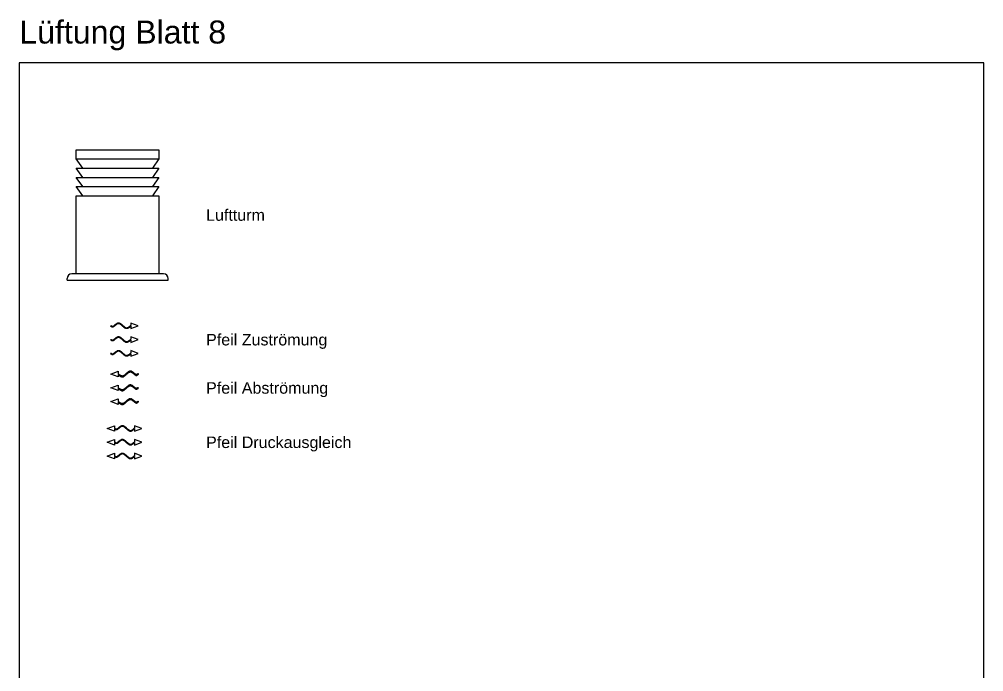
# Model space of a CAD drawing. Header units: millimetres. Extents: x 5800 to 16300, y -122162 to 14524.
# Drawn here: x 5800 to 16300, y -115065 to -107968 of the extents above; entities that cross this region are included whole.
import ezdxf
from ezdxf.enums import TextEntityAlignment as Align

# ---------------------------------------------------------------- set-up
doc = ezdxf.new("R2010")
doc.units = ezdxf.units.MM
doc.styles.get("Standard").update_dxf_attribs({"font": 'arial.ttf'})

# ---------------------------------------------------------------- blocks, each defined once
blk = doc.blocks.new('Luftturm')
for p, q in [((-450, 1319), (-450, 1419)), ((-450, 1419), (450, 1419)), ((450, 1419), (450, 1319)), ((-378, 1219), (-450, 1319)), ((-450, 1319), (450, 1319)), ((450, 1319), (378, 1219)), ((-378, 1119), (-450, 1219)), ((-450, 1219), (450, 1219)), ((450, 1219), (378, 1119)), ((-378, 1019), (-450, 1119)), ((-450, 1119), (450, 1119)), ((450, 1119), (378, 1019)), ((-378, 919), (-450, 1019)), ((-450, 1019), (450, 1019)), ((450, 1019), (378, 919)), ((-450, 69), (-450, 919)), ((-450, 919), (450, 919)), ((450, 919), (450, 69)), ((-550, 0), (-550, 19)), ((-550, 0), (550, 0)), ((500, 69), (-500, 69)), ((450, 69), (-450, 69)), ((550, 0), (550, 19))]:
    blk.add_line(p, q)
for centre, start, end in [((-500, 19), 90, 180), ((500, 19), 0, 90)]:
    blk.add_arc(centre, 50, start, end)
blk = doc.blocks.new('Pfeil Zuströmung')
for p, q in [((-150, 155), (-148, 153)), ((-150, 155), (-150, 145)), ((-148, 144), (-150, 145)), ((-148, 153), (-147, 152)), ((-147, 143), (-148, 144)), ((-147, 152), (-145, 151)), ((-145, 142), (-147, 143)), ((-145, 151), (-144, 150)), ((-143, 141), (-145, 142)), ((-144, 150), (-142, 149)), ((-141, 140), (-143, 141)), ((-142, 149), (-141, 149)), ((-141, 149), (-140, 148)), ((-140, 139), (-141, 140)), ((-140, 148), (-139, 147)), ((-138, 138), (-140, 139)), ((-139, 147), (-137, 147)), ((-136, 137), (-138, 138)), ((-137, 147), (-136, 146)), ((-136, 146), (-135, 145)), ((-135, 136), (-136, 137)), ((-135, 145), (-134, 145)), ((-133, 136), (-135, 136)), ((-134, 145), (-132, 144)), ((-131, 135), (-133, 136)), ((-132, 144), (-131, 144)), ((-131, 144), (-129, 144)), ((-130, 135), (-131, 135)), ((-128, 135), (-130, 135)), ((-129, 144), (-128, 145)), ((-128, 145), (-126, 145)), ((-126, 136), (-128, 135)), ((-126, 145), (-125, 145)), ((-125, 136), (-126, 136)), ((-125, 145), (-123, 146)), ((-123, 137), (-125, 136)), ((-123, 146), (-121, 147)), ((-121, 138), (-123, 137)), ((-121, 147), (-120, 148)), ((-120, 139), (-121, 138)), ((-120, 148), (-118, 149)), ((-118, 140), (-120, 139)), ((-118, 149), (-117, 150)), ((-117, 141), (-118, 140)), ((-117, 150), (-115, 151)), ((-115, 142), (-117, 141)), ((-115, 151), (-113, 152)), ((-113, 143), (-115, 142)), ((-113, 152), (-112, 154)), ((-112, 145), (-113, 143)), ((-112, 154), (-110, 155)), ((-110, 146), (-112, 145)), ((-110, 155), (-108, 156)), ((-108, 147), (-110, 146)), ((-108, 156), (-107, 158)), ((-107, 149), (-108, 147)), ((-107, 158), (-105, 159)), ((-105, 150), (-107, 149)), ((-105, 159), (-103, 161)), ((-104, 151), (-105, 150)), ((-102, 153), (-104, 151)), ((-103, 161), (-101, 162)), ((-100, 154), (-102, 153)), ((-101, 162), (-99, 164)), ((-99, 155), (-100, 154)), ((-99, 164), (-97, 166)), ((-97, 156), (-99, 155)), ((-97, 166), (-95, 167)), ((-96, 158), (-97, 156)), ((-94, 159), (-96, 158)), ((-95, 167), (-93, 169)), ((-93, 160), (-94, 159)), ((-93, 169), (-91, 171)), ((-92, 161), (-93, 160)), ((-90, 162), (-92, 161)), ((-91, 171), (-88, 172)), ((-89, 163), (-90, 162)), ((-88, 164), (-89, 163)), ((-88, 172), (-86, 174)), ((-87, 164), (-88, 164)), ((-86, 165), (-87, 164)), ((-86, 174), (-84, 175)), ((-84, 166), (-86, 165)), ((-84, 175), (-81, 177)), ((-83, 167), (-84, 166)), ((-81, 168), (-83, 167)), ((-81, 177), (-78, 178)), ((-79, 169), (-81, 168)), ((-78, 170), (-79, 169)), ((-78, 178), (-76, 180)), ((-76, 171), (-78, 170)), ((-76, 180), (-73, 181)), ((-74, 172), (-76, 171)), ((-71, 173), (-74, 172)), ((-73, 181), (-70, 182)), ((-69, 173), (-71, 173)), ((-70, 182), (-68, 182)), ((-67, 174), (-69, 173)), ((-68, 182), (-65, 183)), ((-64, 174), (-67, 174)), ((-65, 183), (-62, 182)), ((-62, 173), (-64, 174)), ((-62, 182), (-59, 182)), ((-59, 173), (-62, 173)), ((-59, 182), (-57, 181)), ((-57, 172), (-59, 173)), ((-57, 181), (-54, 180)), ((-54, 171), (-57, 172)), ((-54, 180), (-51, 179)), ((-51, 170), (-54, 171)), ((-51, 179), (-49, 178)), ((-49, 169), (-51, 170)), ((-49, 178), (-46, 176)), ((-47, 167), (-49, 169)), ((-44, 166), (-47, 167)), ((-46, 176), (-44, 175)), ((-44, 175), (-41, 173)), ((-42, 165), (-44, 166)), ((-40, 163), (-42, 165)), ((-41, 173), (-39, 172)), ((-39, 162), (-40, 163)), ((-39, 172), (-37, 170)), ((-37, 161), (-39, 162)), ((-37, 170), (-35, 168)), ((-35, 160), (-37, 161)), ((-35, 168), (-33, 166)), ((-34, 158), (-35, 160)), ((-32, 157), (-34, 158)), ((-33, 166), (-31, 165)), ((-31, 156), (-32, 157)), ((-31, 165), (-28, 163)), ((-29, 154), (-31, 156)), ((-27, 153), (-29, 154)), ((-28, 163), (-26, 161)), ((-26, 151), (-27, 153)), ((-26, 161), (-24, 159)), ((-24, 150), (-26, 151)), ((-24, 159), (-22, 157)), ((-23, 148), (-24, 150)), ((-21, 147), (-23, 148)), ((-22, 157), (-20, 155)), ((-19, 145), (-21, 147)), ((-20, 155), (-18, 153)), ((-17, 144), (-19, 145)), ((-18, 153), (-16, 151)), ((-15, 142), (-17, 144)), ((-16, 151), (-14, 149)), ((-14, 140), (-15, 142)), ((-14, 149), (-12, 148)), ((-12, 138), (-14, 140)), ((-12, 148), (-9, 146)), ((-9, 137), (-12, 138)), ((-9, 146), (-7, 144)), ((-7, 135), (-9, 137)), ((-7, 144), (-5, 142)), ((-5, 133), (-7, 135)), ((-5, 142), (-3, 141)), ((-3, 131), (-5, 133)), ((-3, 141), (-1, 139)), ((-1, 129), (-3, 131)), ((-1, 139), (1, 137)), ((2, 128), (-1, 129)), ((1, 137), (3, 136)), ((4, 126), (2, 128)), ((3, 136), (5, 135)), ((7, 124), (4, 126)), ((5, 135), (7, 133)), ((7, 133), (9, 132)), ((10, 123), (7, 124)), ((9, 132), (12, 131)), ((12, 121), (10, 123)), ((12, 131), (14, 130)), ((15, 120), (12, 121)), ((14, 130), (16, 129)), ((18, 119), (15, 120)), ((16, 129), (18, 129)), ((18, 129), (20, 128)), ((21, 119), (18, 119)), ((20, 128), (22, 128)), ((23, 119), (21, 119)), ((22, 128), (25, 128)), ((26, 119), (23, 119)), ((25, 128), (27, 128)), ((29, 119), (26, 119)), ((27, 128), (29, 129)), ((29, 129), (31, 129)), ((32, 120), (29, 119)), ((31, 129), (34, 130)), ((34, 121), (32, 120)), ((34, 130), (36, 131)), ((37, 122), (34, 121)), ((36, 131), (38, 132)), ((40, 124), (37, 122)), ((38, 132), (41, 133)), ((42, 125), (40, 124)), ((41, 133), (43, 135)), ((45, 127), (42, 125)), ((43, 135), (46, 137)), ((47, 128), (45, 127)), ((46, 137), (49, 139)), ((52, 130), (47, 128)), ((49, 139), (54, 141)), ((54, 132), (52, 130)), ((54, 141), (57, 143)), ((57, 134), (54, 132)), ((57, 143), (60, 146)), ((59, 136), (57, 134)), ((61, 138), (59, 136)), ((60, 146), (63, 149)), ((63, 140), (61, 138)), ((63, 149), (66, 152)), ((65, 142), (63, 140)), ((67, 144), (65, 142)), ((66, 152), (68, 155)), ((68, 145), (67, 144)), ((150, 150), (68, 180)), ((68, 180), (68, 155)), ((68, 120), (150, 150)), ((68, 145), (68, 120)), ((-150, 5), (-148, 3)), ((-150, 5), (-150, -5)), ((-148, 3), (-147, 2)), ((-147, 2), (-145, 1)), ((-145, 1), (-144, 0)), ((-144, 0), (-142, -1)), ((-118, -1), (-117, 0)), ((-117, 0), (-115, 1)), ((-115, 1), (-113, 2)), ((-113, 2), (-112, 4)), ((-112, 4), (-110, 5)), ((-110, 5), (-108, 6)), ((-108, 6), (-107, 8)), ((-107, 8), (-105, 9)), ((-105, 0), (-107, -1)), ((-105, 9), (-103, 11)), ((-104, 1), (-105, 0)), ((-102, 3), (-104, 1)), ((-103, 11), (-101, 12)), ((-100, 4), (-102, 3)), ((-101, 12), (-99, 14)), ((-99, 5), (-100, 4)), ((-99, 14), (-97, 16)), ((-97, 6), (-99, 5)), ((-97, 16), (-95, 17)), ((-96, 8), (-97, 6)), ((-94, 9), (-96, 8)), ((-95, 17), (-93, 19)), ((-93, 10), (-94, 9)), ((-93, 19), (-91, 21)), ((-92, 11), (-93, 10)), ((-90, 12), (-92, 11)), ((-91, 21), (-88, 22)), ((-89, 13), (-90, 12)), ((-88, 14), (-89, 13)), ((-88, 22), (-86, 24)), ((-87, 14), (-88, 14)), ((-86, 15), (-87, 14)), ((-86, 24), (-84, 25)), ((-84, 16), (-86, 15)), ((-84, 25), (-81, 27)), ((-83, 17), (-84, 16)), ((-81, 18), (-83, 17)), ((-81, 27), (-78, 28)), ((-79, 19), (-81, 18)), ((-78, 20), (-79, 19)), ((-78, 28), (-76, 30)), ((-76, 21), (-78, 20)), ((-76, 30), (-73, 31)), ((-74, 22), (-76, 21)), ((-71, 23), (-74, 22)), ((-73, 31), (-70, 32)), ((-69, 23), (-71, 23)), ((-70, 32), (-68, 32)), ((-67, 24), (-69, 23)), ((-68, 32), (-65, 33)), ((-64, 24), (-67, 24)), ((-65, 33), (-62, 32)), ((-62, 23), (-64, 24)), ((-62, 32), (-59, 32)), ((-59, 23), (-62, 23)), ((-59, 32), (-57, 31)), ((-57, 22), (-59, 23)), ((-57, 31), (-54, 30)), ((-54, 21), (-57, 22)), ((-54, 30), (-51, 29)), ((-51, 20), (-54, 21)), ((-51, 29), (-49, 28)), ((-49, 19), (-51, 20)), ((-49, 28), (-46, 26)), ((-47, 17), (-49, 19)), ((-44, 16), (-47, 17)), ((-46, 26), (-44, 25)), ((-44, 25), (-41, 23)), ((-42, 15), (-44, 16)), ((-40, 13), (-42, 15)), ((-41, 23), (-39, 22)), ((-39, 12), (-40, 13)), ((-39, 22), (-37, 20)), ((-37, 11), (-39, 12)), ((-37, 20), (-35, 18)), ((-35, 10), (-37, 11)), ((-35, 18), (-33, 16)), ((-34, 8), (-35, 10)), ((-32, 7), (-34, 8)), ((-33, 16), (-31, 15)), ((-31, 6), (-32, 7)), ((-31, 15), (-28, 13)), ((-29, 4), (-31, 6)), ((-27, 3), (-29, 4)), ((-28, 13), (-26, 11)), ((-26, 1), (-27, 3)), ((-26, 11), (-24, 9)), ((-24, 0), (-26, 1)), ((-24, 9), (-22, 7)), ((-22, 7), (-20, 5)), ((-20, 5), (-18, 3)), ((-18, 3), (-16, 1)), ((-16, 1), (-14, -1)), ((63, -1), (66, 2)), ((66, 2), (68, 5)), ((150, 0), (68, 30)), ((68, 30), (68, 5)), ((-148, -6), (-150, -5)), ((-147, -7), (-148, -6)), ((-145, -8), (-147, -7)), ((-143, -9), (-145, -8)), ((-141, -10), (-143, -9)), ((-142, -1), (-141, -1)), ((-141, -1), (-140, -2)), ((-140, -11), (-141, -10)), ((-140, -2), (-139, -3)), ((-138, -12), (-140, -11)), ((-139, -3), (-137, -3)), ((-136, -13), (-138, -12)), ((-137, -3), (-136, -4)), ((-136, -4), (-135, -5)), ((-135, -14), (-136, -13)), ((-135, -5), (-134, -5)), ((-133, -14), (-135, -14)), ((-134, -5), (-132, -6)), ((-131, -15), (-133, -14)), ((-132, -6), (-131, -6)), ((-131, -6), (-129, -6)), ((-130, -15), (-131, -15)), ((-128, -15), (-130, -15)), ((-129, -6), (-128, -5)), ((-128, -5), (-126, -5)), ((-126, -14), (-128, -15)), ((-126, -5), (-125, -5)), ((-125, -14), (-126, -14)), ((-125, -5), (-123, -4)), ((-123, -13), (-125, -14)), ((-123, -4), (-121, -3)), ((-121, -12), (-123, -13)), ((-121, -3), (-120, -2)), ((-120, -11), (-121, -12)), ((-120, -2), (-118, -1)), ((-118, -10), (-120, -11)), ((-117, -9), (-118, -10)), ((-115, -8), (-117, -9)), ((-113, -7), (-115, -8)), ((-112, -5), (-113, -7)), ((-110, -4), (-112, -5)), ((-108, -3), (-110, -4)), ((-107, -1), (-108, -3)), ((-23, -2), (-24, 0)), ((-21, -3), (-23, -2)), ((-19, -5), (-21, -3)), ((-17, -6), (-19, -5)), ((-15, -8), (-17, -6)), ((-14, -10), (-15, -8)), ((-14, -1), (-12, -2)), ((-12, -12), (-14, -10)), ((-12, -2), (-9, -4)), ((-9, -13), (-12, -12)), ((-9, -4), (-7, -6)), ((-7, -15), (-9, -13)), ((-7, -6), (-5, -8)), ((-5, -17), (-7, -15)), ((-5, -8), (-3, -9)), ((-3, -19), (-5, -17)), ((-3, -9), (-1, -11)), ((-1, -21), (-3, -19)), ((-1, -11), (1, -13)), ((2, -22), (-1, -21)), ((1, -13), (3, -14)), ((4, -24), (2, -22)), ((3, -14), (5, -15)), ((7, -26), (4, -24)), ((5, -15), (7, -17)), ((7, -17), (9, -18)), ((10, -27), (7, -26)), ((9, -18), (12, -19)), ((12, -29), (10, -27)), ((12, -19), (14, -20)), ((15, -30), (12, -29)), ((14, -20), (16, -21)), ((18, -31), (15, -30)), ((16, -21), (18, -21)), ((18, -21), (20, -22)), ((21, -31), (18, -31)), ((20, -22), (22, -22)), ((23, -31), (21, -31)), ((22, -22), (25, -22)), ((26, -31), (23, -31)), ((25, -22), (27, -22)), ((29, -31), (26, -31)), ((27, -22), (29, -21)), ((29, -21), (31, -21)), ((32, -30), (29, -31)), ((31, -21), (34, -20)), ((34, -29), (32, -30)), ((34, -20), (36, -19)), ((37, -28), (34, -29)), ((36, -19), (38, -18)), ((40, -26), (37, -28)), ((38, -18), (41, -17)), ((42, -25), (40, -26)), ((41, -17), (43, -15)), ((45, -23), (42, -25)), ((43, -15), (46, -13)), ((47, -22), (45, -23)), ((46, -13), (49, -11)), ((52, -20), (47, -22)), ((49, -11), (54, -9)), ((54, -18), (52, -20)), ((54, -9), (57, -7)), ((57, -16), (54, -18)), ((57, -7), (60, -4)), ((59, -14), (57, -16)), ((61, -12), (59, -14)), ((60, -4), (63, -1)), ((63, -10), (61, -12)), ((65, -8), (63, -10)), ((67, -6), (65, -8)), ((68, -5), (67, -6)), ((68, -30), (150, 0)), ((68, -5), (68, -30)), ((-150, -145), (-148, -147)), ((-150, -145), (-150, -155)), ((-148, -156), (-150, -155)), ((-148, -147), (-147, -148)), ((-147, -157), (-148, -156)), ((-147, -148), (-145, -149)), ((-145, -158), (-147, -157)), ((-145, -149), (-144, -150)), ((-143, -159), (-145, -158)), ((-144, -150), (-142, -151)), ((-141, -160), (-143, -159)), ((-142, -151), (-141, -151)), ((-141, -151), (-140, -152)), ((-140, -161), (-141, -160)), ((-140, -152), (-139, -153)), ((-138, -162), (-140, -161)), ((-139, -153), (-137, -153)), ((-136, -163), (-138, -162)), ((-137, -153), (-136, -154)), ((-136, -154), (-135, -155)), ((-135, -164), (-136, -163)), ((-135, -155), (-134, -155)), ((-133, -164), (-135, -164)), ((-134, -155), (-132, -156)), ((-131, -165), (-133, -164)), ((-132, -156), (-131, -156)), ((-131, -156), (-129, -156)), ((-130, -165), (-131, -165)), ((-128, -165), (-130, -165)), ((-129, -156), (-128, -155)), ((-128, -155), (-126, -155)), ((-126, -164), (-128, -165)), ((-126, -155), (-125, -155)), ((-125, -164), (-126, -164)), ((-125, -155), (-123, -154)), ((-123, -163), (-125, -164)), ((-123, -154), (-121, -153)), ((-121, -162), (-123, -163)), ((-121, -153), (-120, -152)), ((-120, -161), (-121, -162)), ((-120, -152), (-118, -151)), ((-118, -160), (-120, -161)), ((-118, -151), (-117, -150)), ((-117, -159), (-118, -160)), ((-117, -150), (-115, -149)), ((-115, -158), (-117, -159)), ((-115, -149), (-113, -148)), ((-113, -157), (-115, -158)), ((-113, -148), (-112, -146)), ((-112, -155), (-113, -157)), ((-112, -146), (-110, -145)), ((-110, -154), (-112, -155)), ((-110, -145), (-108, -144)), ((-108, -153), (-110, -154)), ((-108, -144), (-107, -142)), ((-107, -151), (-108, -153)), ((-107, -142), (-105, -141)), ((-105, -150), (-107, -151)), ((-105, -141), (-103, -139)), ((-104, -149), (-105, -150)), ((-102, -147), (-104, -149)), ((-103, -139), (-101, -138)), ((-100, -146), (-102, -147)), ((-101, -138), (-99, -136)), ((-99, -145), (-100, -146)), ((-99, -136), (-97, -134)), ((-97, -144), (-99, -145)), ((-97, -134), (-95, -133)), ((-96, -142), (-97, -144)), ((-94, -141), (-96, -142)), ((-95, -133), (-93, -131)), ((-93, -140), (-94, -141)), ((-93, -131), (-91, -129)), ((-92, -139), (-93, -140)), ((-90, -138), (-92, -139)), ((-91, -129), (-88, -128)), ((-89, -137), (-90, -138)), ((-88, -136), (-89, -137)), ((-88, -128), (-86, -126)), ((-87, -136), (-88, -136)), ((-86, -135), (-87, -136)), ((-86, -126), (-84, -125)), ((-84, -134), (-86, -135)), ((-84, -125), (-81, -123)), ((-83, -133), (-84, -134)), ((-81, -132), (-83, -133)), ((-81, -123), (-78, -122)), ((-79, -131), (-81, -132)), ((-78, -130), (-79, -131)), ((-78, -122), (-76, -120)), ((-76, -129), (-78, -130)), ((-76, -120), (-73, -119)), ((-74, -128), (-76, -129)), ((-71, -127), (-74, -128)), ((-73, -119), (-70, -118)), ((-69, -127), (-71, -127)), ((-70, -118), (-68, -118)), ((-67, -126), (-69, -127)), ((-68, -118), (-65, -117)), ((-64, -126), (-67, -126)), ((-65, -117), (-62, -118)), ((-62, -127), (-64, -126)), ((-62, -118), (-59, -118)), ((-59, -127), (-62, -127)), ((-59, -118), (-57, -119)), ((-57, -128), (-59, -127)), ((-57, -119), (-54, -120)), ((-54, -129), (-57, -128)), ((-54, -120), (-51, -121)), ((-51, -130), (-54, -129)), ((-51, -121), (-49, -122)), ((-49, -131), (-51, -130)), ((-49, -122), (-46, -124)), ((-47, -133), (-49, -131)), ((-44, -134), (-47, -133)), ((-46, -124), (-44, -125)), ((-44, -125), (-41, -127)), ((-42, -135), (-44, -134)), ((-40, -137), (-42, -135)), ((-41, -127), (-39, -128)), ((-39, -138), (-40, -137)), ((-39, -128), (-37, -130)), ((-37, -139), (-39, -138)), ((-37, -130), (-35, -132)), ((-35, -140), (-37, -139)), ((-35, -132), (-33, -134)), ((-34, -142), (-35, -140)), ((-32, -143), (-34, -142)), ((-33, -134), (-31, -135)), ((-31, -144), (-32, -143)), ((-31, -135), (-28, -137)), ((-29, -146), (-31, -144)), ((-27, -147), (-29, -146)), ((-28, -137), (-26, -139)), ((-26, -149), (-27, -147)), ((-26, -139), (-24, -141)), ((-24, -150), (-26, -149)), ((-24, -141), (-22, -143)), ((-23, -152), (-24, -150)), ((-21, -153), (-23, -152)), ((-22, -143), (-20, -145)), ((-19, -155), (-21, -153)), ((-20, -145), (-18, -147)), ((-17, -156), (-19, -155)), ((-18, -147), (-16, -149)), ((-15, -158), (-17, -156)), ((-16, -149), (-14, -151)), ((-14, -160), (-15, -158)), ((-14, -151), (-12, -152)), ((-12, -162), (-14, -160)), ((-12, -152), (-9, -154)), ((-9, -163), (-12, -162)), ((-9, -154), (-7, -156)), ((-7, -165), (-9, -163)), ((-7, -156), (-5, -158)), ((-5, -167), (-7, -165)), ((-5, -158), (-3, -159)), ((-3, -169), (-5, -167)), ((-3, -159), (-1, -161)), ((-1, -171), (-3, -169)), ((-1, -161), (1, -163)), ((2, -172), (-1, -171)), ((1, -163), (3, -164)), ((4, -174), (2, -172)), ((3, -164), (5, -165)), ((7, -176), (4, -174)), ((5, -165), (7, -167)), ((7, -167), (9, -168)), ((10, -177), (7, -176)), ((9, -168), (12, -169)), ((12, -179), (10, -177)), ((12, -169), (14, -170)), ((15, -180), (12, -179)), ((14, -170), (16, -171)), ((18, -181), (15, -180)), ((16, -171), (18, -171)), ((18, -171), (20, -172)), ((21, -181), (18, -181)), ((20, -172), (22, -172)), ((23, -181), (21, -181)), ((22, -172), (25, -172)), ((26, -181), (23, -181)), ((25, -172), (27, -172)), ((29, -181), (26, -181)), ((27, -172), (29, -171)), ((29, -171), (31, -171)), ((32, -180), (29, -181)), ((31, -171), (34, -170)), ((34, -179), (32, -180)), ((34, -170), (36, -169)), ((37, -178), (34, -179)), ((36, -169), (38, -168)), ((40, -176), (37, -178)), ((38, -168), (41, -167)), ((42, -175), (40, -176)), ((41, -167), (43, -165)), ((45, -173), (42, -175)), ((43, -165), (46, -163)), ((47, -172), (45, -173)), ((46, -163), (49, -161)), ((52, -170), (47, -172)), ((49, -161), (54, -159)), ((54, -168), (52, -170)), ((54, -159), (57, -157)), ((57, -166), (54, -168)), ((57, -157), (60, -154)), ((59, -164), (57, -166)), ((61, -162), (59, -164)), ((60, -154), (63, -151)), ((63, -160), (61, -162)), ((63, -151), (66, -148)), ((65, -158), (63, -160)), ((67, -156), (65, -158)), ((66, -148), (68, -145)), ((68, -155), (67, -156)), ((150, -150), (68, -120)), ((68, -120), (68, -145)), ((68, -180), (150, -150)), ((68, -155), (68, -180))]:
    blk.add_line(p, q)
blk = doc.blocks.new('Pfeil Abströmung')
for p, q in [((-150, 150), (-68, 180)), ((-68, 120), (-150, 150)), ((-68, 180), (-68, 155)), ((-66, 152), (-68, 155)), ((-68, 145), (-68, 120)), ((-68, 145), (-67, 144)), ((-67, 144), (-65, 142)), ((-63, 149), (-66, 152)), ((-65, 142), (-63, 140)), ((-60, 146), (-63, 149)), ((-63, 140), (-61, 138)), ((-61, 138), (-59, 136)), ((-57, 143), (-60, 146)), ((-59, 136), (-57, 134)), ((-54, 141), (-57, 143)), ((-57, 134), (-54, 132)), ((-49, 139), (-54, 141)), ((-54, 132), (-52, 130)), ((-52, 130), (-47, 128)), ((-46, 137), (-49, 139)), ((-47, 128), (-45, 127)), ((-43, 135), (-46, 137)), ((-45, 127), (-42, 125)), ((-41, 133), (-43, 135)), ((-42, 125), (-40, 124)), ((-38, 132), (-41, 133)), ((-40, 124), (-37, 122)), ((-36, 131), (-38, 132)), ((-37, 122), (-34, 121)), ((-34, 130), (-36, 131)), ((-31, 129), (-34, 130)), ((-34, 121), (-32, 120)), ((-32, 120), (-29, 119)), ((-29, 129), (-31, 129)), ((-27, 128), (-29, 129)), ((-29, 119), (-26, 119)), ((-25, 128), (-27, 128)), ((-26, 119), (-23, 119)), ((-22, 128), (-25, 128)), ((-23, 119), (-21, 119)), ((-20, 128), (-22, 128)), ((-21, 119), (-18, 119)), ((-18, 129), (-20, 128)), ((-16, 129), (-18, 129)), ((-18, 119), (-15, 120)), ((-14, 130), (-16, 129)), ((-15, 120), (-12, 121)), ((-12, 131), (-14, 130)), ((-9, 132), (-12, 131)), ((-12, 121), (-10, 123)), ((-10, 123), (-7, 124)), ((-7, 133), (-9, 132)), ((-5, 135), (-7, 133)), ((-7, 124), (-4, 126)), ((-3, 136), (-5, 135)), ((-4, 126), (-2, 128)), ((-1, 137), (-3, 136)), ((-2, 128), (1, 129)), ((1, 139), (-1, 137)), ((3, 141), (1, 139)), ((1, 129), (3, 131)), ((5, 142), (3, 141)), ((3, 131), (5, 133)), ((7, 144), (5, 142)), ((5, 133), (7, 135)), ((9, 146), (7, 144)), ((7, 135), (9, 137)), ((12, 148), (9, 146)), ((9, 137), (12, 138)), ((14, 149), (12, 148)), ((12, 138), (14, 140)), ((16, 151), (14, 149)), ((14, 140), (15, 142)), ((15, 142), (17, 144)), ((18, 153), (16, 151)), ((17, 144), (19, 145)), ((20, 155), (18, 153)), ((19, 145), (21, 147)), ((22, 157), (20, 155)), ((21, 147), (23, 148)), ((24, 159), (22, 157)), ((23, 148), (24, 150)), ((26, 161), (24, 159)), ((24, 150), (26, 151)), ((28, 163), (26, 161)), ((26, 151), (27, 153)), ((27, 153), (29, 154)), ((31, 165), (28, 163)), ((29, 154), (31, 156)), ((33, 166), (31, 165)), ((31, 156), (32, 157)), ((32, 157), (34, 158)), ((35, 168), (33, 166)), ((34, 158), (35, 160)), ((37, 170), (35, 168)), ((35, 160), (37, 161)), ((39, 172), (37, 170)), ((37, 161), (39, 162)), ((41, 173), (39, 172)), ((39, 162), (40, 163)), ((40, 163), (42, 165)), ((44, 175), (41, 173)), ((42, 165), (44, 166)), ((46, 176), (44, 175)), ((44, 166), (47, 167)), ((49, 178), (46, 176)), ((47, 167), (49, 169)), ((51, 179), (49, 178)), ((49, 169), (51, 170)), ((54, 180), (51, 179)), ((51, 170), (54, 171)), ((57, 181), (54, 180)), ((54, 171), (57, 172)), ((59, 182), (57, 181)), ((57, 172), (59, 173)), ((62, 182), (59, 182)), ((59, 173), (62, 173)), ((65, 183), (62, 182)), ((62, 173), (64, 174)), ((64, 174), (67, 174)), ((68, 182), (65, 183)), ((67, 174), (69, 173)), ((70, 182), (68, 182)), ((69, 173), (71, 173)), ((73, 181), (70, 182)), ((71, 173), (74, 172)), ((76, 180), (73, 181)), ((74, 172), (76, 171)), ((78, 178), (76, 180)), ((76, 171), (78, 170)), ((81, 177), (78, 178)), ((78, 170), (79, 169)), ((79, 169), (81, 168)), ((84, 175), (81, 177)), ((81, 168), (83, 167)), ((83, 167), (84, 166)), ((86, 174), (84, 175)), ((84, 166), (86, 165)), ((88, 172), (86, 174)), ((86, 165), (87, 164)), ((87, 164), (88, 164)), ((91, 171), (88, 172)), ((88, 164), (89, 163)), ((89, 163), (90, 162)), ((90, 162), (92, 161)), ((93, 169), (91, 171)), ((92, 161), (93, 160)), ((95, 167), (93, 169)), ((93, 160), (94, 159)), ((94, 159), (96, 158)), ((97, 166), (95, 167)), ((96, 158), (97, 156)), ((99, 164), (97, 166)), ((97, 156), (99, 155)), ((101, 162), (99, 164)), ((99, 155), (100, 154)), ((100, 154), (102, 153)), ((103, 161), (101, 162)), ((102, 153), (104, 151)), ((105, 159), (103, 161)), ((104, 151), (105, 150)), ((107, 158), (105, 159)), ((105, 150), (107, 149)), ((108, 156), (107, 158)), ((107, 149), (108, 147)), ((110, 155), (108, 156)), ((108, 147), (110, 146)), ((112, 154), (110, 155)), ((110, 146), (112, 145)), ((113, 152), (112, 154)), ((112, 145), (113, 143)), ((115, 151), (113, 152)), ((113, 143), (115, 142)), ((117, 150), (115, 151)), ((115, 142), (117, 141)), ((118, 149), (117, 150)), ((117, 141), (118, 140)), ((120, 148), (118, 149)), ((118, 140), (120, 139)), ((121, 147), (120, 148)), ((120, 139), (121, 138)), ((123, 146), (121, 147)), ((121, 138), (123, 137)), ((125, 145), (123, 146)), ((123, 137), (125, 136)), ((126, 145), (125, 145)), ((125, 136), (126, 136)), ((128, 145), (126, 145)), ((126, 136), (128, 135)), ((129, 144), (128, 145)), ((128, 135), (130, 135)), ((131, 144), (129, 144)), ((130, 135), (131, 135)), ((132, 144), (131, 144)), ((131, 135), (133, 136)), ((133, 145), (132, 144)), ((135, 145), (133, 145)), ((133, 136), (135, 136)), ((136, 146), (135, 145)), ((135, 136), (136, 137)), ((137, 147), (136, 146)), ((136, 137), (138, 138)), ((139, 147), (137, 147)), ((138, 138), (140, 139)), ((140, 148), (139, 147)), ((141, 149), (140, 148)), ((140, 139), (141, 140)), ((142, 149), (141, 149)), ((141, 140), (143, 141)), ((144, 150), (142, 149)), ((143, 141), (145, 142)), ((145, 151), (144, 150)), ((147, 152), (145, 151)), ((145, 142), (147, 143)), ((148, 153), (147, 152)), ((147, 143), (148, 144)), ((150, 155), (148, 153)), ((148, 144), (150, 145)), ((150, 155), (150, 145)), ((-150, 0), (-68, 30)), ((-68, 30), (-68, 5)), ((-66, 2), (-68, 5)), ((-63, -1), (-66, 2)), ((16, 1), (14, -1)), ((18, 3), (16, 1)), ((20, 5), (18, 3)), ((22, 7), (20, 5)), ((24, 9), (22, 7)), ((26, 11), (24, 9)), ((24, 0), (26, 1)), ((28, 13), (26, 11)), ((26, 1), (27, 3)), ((27, 3), (29, 4)), ((31, 15), (28, 13)), ((29, 4), (31, 6)), ((33, 16), (31, 15)), ((31, 6), (32, 7)), ((32, 7), (34, 8)), ((35, 18), (33, 16)), ((34, 8), (35, 10)), ((37, 20), (35, 18)), ((35, 10), (37, 11)), ((39, 22), (37, 20)), ((37, 11), (39, 12)), ((41, 23), (39, 22)), ((39, 12), (40, 13)), ((40, 13), (42, 15)), ((44, 25), (41, 23)), ((42, 15), (44, 16)), ((46, 26), (44, 25)), ((44, 16), (47, 17)), ((49, 28), (46, 26)), ((47, 17), (49, 19)), ((51, 29), (49, 28)), ((49, 19), (51, 20)), ((54, 30), (51, 29)), ((51, 20), (54, 21)), ((57, 31), (54, 30)), ((54, 21), (57, 22)), ((59, 32), (57, 31)), ((57, 22), (59, 23)), ((62, 32), (59, 32)), ((59, 23), (62, 23)), ((65, 33), (62, 32)), ((62, 23), (64, 24)), ((64, 24), (67, 24)), ((68, 32), (65, 33)), ((67, 24), (69, 23)), ((70, 32), (68, 32)), ((69, 23), (71, 23)), ((73, 31), (70, 32)), ((71, 23), (74, 22)), ((76, 30), (73, 31)), ((74, 22), (76, 21)), ((78, 28), (76, 30)), ((76, 21), (78, 20)), ((81, 27), (78, 28)), ((78, 20), (79, 19)), ((79, 19), (81, 18)), ((84, 25), (81, 27)), ((81, 18), (83, 17)), ((83, 17), (84, 16)), ((86, 24), (84, 25)), ((84, 16), (86, 15)), ((88, 22), (86, 24)), ((86, 15), (87, 14)), ((87, 14), (88, 14)), ((91, 21), (88, 22)), ((88, 14), (89, 13)), ((89, 13), (90, 12)), ((90, 12), (92, 11)), ((93, 19), (91, 21)), ((92, 11), (93, 10)), ((95, 17), (93, 19)), ((93, 10), (94, 9)), ((94, 9), (96, 8)), ((97, 16), (95, 17)), ((96, 8), (97, 6)), ((99, 14), (97, 16)), ((97, 6), (99, 5)), ((101, 12), (99, 14)), ((99, 5), (100, 4)), ((100, 4), (102, 3)), ((103, 11), (101, 12)), ((102, 3), (104, 1)), ((105, 9), (103, 11)), ((104, 1), (105, 0)), ((107, 8), (105, 9)), ((105, 0), (107, -1)), ((108, 6), (107, 8)), ((110, 5), (108, 6)), ((112, 4), (110, 5)), ((113, 2), (112, 4)), ((115, 1), (113, 2)), ((117, 0), (115, 1)), ((118, -1), (117, 0)), ((144, 0), (142, -1)), ((145, 1), (144, 0)), ((147, 2), (145, 1)), ((148, 3), (147, 2)), ((150, 5), (148, 3)), ((150, 5), (150, -5)), ((-68, -30), (-150, 0)), ((-68, -5), (-68, -30)), ((-68, -5), (-67, -6)), ((-67, -6), (-65, -8)), ((-65, -8), (-63, -10)), ((-60, -4), (-63, -1)), ((-63, -10), (-61, -12)), ((-61, -12), (-59, -14)), ((-57, -7), (-60, -4)), ((-59, -14), (-57, -16)), ((-54, -9), (-57, -7)), ((-57, -16), (-54, -18)), ((-49, -11), (-54, -9)), ((-54, -18), (-52, -20)), ((-52, -20), (-47, -22)), ((-46, -13), (-49, -11)), ((-47, -22), (-45, -23)), ((-43, -15), (-46, -13)), ((-45, -23), (-42, -25)), ((-41, -17), (-43, -15)), ((-42, -25), (-40, -26)), ((-38, -18), (-41, -17)), ((-40, -26), (-37, -28)), ((-36, -19), (-38, -18)), ((-37, -28), (-34, -29)), ((-34, -20), (-36, -19)), ((-31, -21), (-34, -20)), ((-34, -29), (-32, -30)), ((-32, -30), (-29, -31)), ((-29, -21), (-31, -21)), ((-27, -22), (-29, -21)), ((-29, -31), (-26, -31)), ((-25, -22), (-27, -22)), ((-26, -31), (-23, -31)), ((-22, -22), (-25, -22)), ((-23, -31), (-21, -31)), ((-20, -22), (-22, -22)), ((-21, -31), (-18, -31)), ((-18, -21), (-20, -22)), ((-16, -21), (-18, -21)), ((-18, -31), (-15, -30)), ((-14, -20), (-16, -21)), ((-15, -30), (-12, -29)), ((-12, -19), (-14, -20)), ((-9, -18), (-12, -19)), ((-12, -29), (-10, -27)), ((-10, -27), (-7, -26)), ((-7, -17), (-9, -18)), ((-5, -15), (-7, -17)), ((-7, -26), (-4, -24)), ((-3, -14), (-5, -15)), ((-4, -24), (-2, -22)), ((-1, -13), (-3, -14)), ((-2, -22), (1, -21)), ((1, -11), (-1, -13)), ((3, -9), (1, -11)), ((1, -21), (3, -19)), ((5, -8), (3, -9)), ((3, -19), (5, -17)), ((7, -6), (5, -8)), ((5, -17), (7, -15)), ((9, -4), (7, -6)), ((7, -15), (9, -13)), ((12, -2), (9, -4)), ((9, -13), (12, -12)), ((14, -1), (12, -2)), ((12, -12), (14, -10)), ((14, -10), (15, -8)), ((15, -8), (17, -6)), ((17, -6), (19, -5)), ((19, -5), (21, -3)), ((21, -3), (23, -2)), ((23, -2), (24, 0)), ((107, -1), (108, -3)), ((108, -3), (110, -4)), ((110, -4), (112, -5)), ((112, -5), (113, -7)), ((113, -7), (115, -8)), ((115, -8), (117, -9)), ((117, -9), (118, -10)), ((120, -2), (118, -1)), ((118, -10), (120, -11)), ((121, -3), (120, -2)), ((120, -11), (121, -12)), ((123, -4), (121, -3)), ((121, -12), (123, -13)), ((125, -5), (123, -4)), ((123, -13), (125, -14)), ((126, -5), (125, -5)), ((125, -14), (126, -14)), ((128, -5), (126, -5)), ((126, -14), (128, -15)), ((129, -6), (128, -5)), ((128, -15), (130, -15)), ((131, -6), (129, -6)), ((130, -15), (131, -15)), ((132, -6), (131, -6)), ((131, -15), (133, -14)), ((133, -5), (132, -6)), ((135, -5), (133, -5)), ((133, -14), (135, -14)), ((136, -4), (135, -5)), ((135, -14), (136, -13)), ((137, -3), (136, -4)), ((136, -13), (138, -12)), ((139, -3), (137, -3)), ((138, -12), (140, -11)), ((140, -2), (139, -3)), ((141, -1), (140, -2)), ((140, -11), (141, -10)), ((142, -1), (141, -1)), ((141, -10), (143, -9)), ((143, -9), (145, -8)), ((145, -8), (147, -7)), ((147, -7), (148, -6)), ((148, -6), (150, -5)), ((-150, -150), (-68, -120)), ((-68, -180), (-150, -150)), ((-68, -120), (-68, -145)), ((-66, -148), (-68, -145)), ((-68, -155), (-68, -180)), ((-68, -155), (-67, -156)), ((-67, -156), (-65, -158)), ((-63, -151), (-66, -148)), ((-65, -158), (-63, -160)), ((-60, -154), (-63, -151)), ((-63, -160), (-61, -162)), ((-61, -162), (-59, -164)), ((-57, -157), (-60, -154)), ((-59, -164), (-57, -166)), ((-54, -159), (-57, -157)), ((-57, -166), (-54, -168)), ((-49, -161), (-54, -159)), ((-54, -168), (-52, -170)), ((-52, -170), (-47, -172)), ((-46, -163), (-49, -161)), ((-47, -172), (-45, -173)), ((-43, -165), (-46, -163)), ((-45, -173), (-42, -175)), ((-41, -167), (-43, -165)), ((-42, -175), (-40, -176)), ((-38, -168), (-41, -167)), ((-40, -176), (-37, -178)), ((-36, -169), (-38, -168)), ((-37, -178), (-34, -179)), ((-34, -170), (-36, -169)), ((-31, -171), (-34, -170)), ((-34, -179), (-32, -180)), ((-32, -180), (-29, -181)), ((-29, -171), (-31, -171)), ((-27, -172), (-29, -171)), ((-29, -181), (-26, -181)), ((-25, -172), (-27, -172)), ((-26, -181), (-23, -181)), ((-22, -172), (-25, -172)), ((-23, -181), (-21, -181)), ((-20, -172), (-22, -172)), ((-21, -181), (-18, -181)), ((-18, -171), (-20, -172)), ((-16, -171), (-18, -171)), ((-18, -181), (-15, -180)), ((-14, -170), (-16, -171)), ((-15, -180), (-12, -179)), ((-12, -169), (-14, -170)), ((-9, -168), (-12, -169)), ((-12, -179), (-10, -177)), ((-10, -177), (-7, -176)), ((-7, -167), (-9, -168)), ((-5, -165), (-7, -167)), ((-7, -176), (-4, -174)), ((-3, -164), (-5, -165)), ((-4, -174), (-2, -172)), ((-1, -163), (-3, -164)), ((-2, -172), (1, -171)), ((1, -161), (-1, -163)), ((3, -159), (1, -161)), ((1, -171), (3, -169)), ((5, -158), (3, -159)), ((3, -169), (5, -167)), ((7, -156), (5, -158)), ((5, -167), (7, -165)), ((9, -154), (7, -156)), ((7, -165), (9, -163)), ((12, -152), (9, -154)), ((9, -163), (12, -162)), ((14, -151), (12, -152)), ((12, -162), (14, -160)), ((16, -149), (14, -151)), ((14, -160), (15, -158)), ((15, -158), (17, -156)), ((18, -147), (16, -149)), ((17, -156), (19, -155)), ((20, -145), (18, -147)), ((19, -155), (21, -153)), ((22, -143), (20, -145)), ((21, -153), (23, -152)), ((24, -141), (22, -143)), ((23, -152), (24, -150)), ((26, -139), (24, -141)), ((24, -150), (26, -149)), ((28, -137), (26, -139)), ((26, -149), (27, -147)), ((27, -147), (29, -146)), ((31, -135), (28, -137)), ((29, -146), (31, -144)), ((33, -134), (31, -135)), ((31, -144), (32, -143)), ((32, -143), (34, -142)), ((35, -132), (33, -134)), ((34, -142), (35, -140)), ((37, -130), (35, -132)), ((35, -140), (37, -139)), ((39, -128), (37, -130)), ((37, -139), (39, -138)), ((41, -127), (39, -128)), ((39, -138), (40, -137)), ((40, -137), (42, -135)), ((44, -125), (41, -127)), ((42, -135), (44, -134)), ((46, -124), (44, -125)), ((44, -134), (47, -133)), ((49, -122), (46, -124)), ((47, -133), (49, -131)), ((51, -121), (49, -122)), ((49, -131), (51, -130)), ((54, -120), (51, -121)), ((51, -130), (54, -129)), ((57, -119), (54, -120)), ((54, -129), (57, -128)), ((59, -118), (57, -119)), ((57, -128), (59, -127)), ((62, -118), (59, -118)), ((59, -127), (62, -127)), ((65, -117), (62, -118)), ((62, -127), (64, -126)), ((64, -126), (67, -126)), ((68, -118), (65, -117)), ((67, -126), (69, -127)), ((70, -118), (68, -118)), ((69, -127), (71, -127)), ((73, -119), (70, -118)), ((71, -127), (74, -128)), ((76, -120), (73, -119)), ((74, -128), (76, -129)), ((78, -122), (76, -120)), ((76, -129), (78, -130)), ((81, -123), (78, -122)), ((78, -130), (79, -131)), ((79, -131), (81, -132)), ((84, -125), (81, -123)), ((81, -132), (83, -133)), ((83, -133), (84, -134)), ((86, -126), (84, -125)), ((84, -134), (86, -135)), ((88, -128), (86, -126)), ((86, -135), (87, -136)), ((87, -136), (88, -136)), ((91, -129), (88, -128)), ((88, -136), (89, -137)), ((89, -137), (90, -138)), ((90, -138), (92, -139)), ((93, -131), (91, -129)), ((92, -139), (93, -140)), ((95, -133), (93, -131)), ((93, -140), (94, -141)), ((94, -141), (96, -142)), ((97, -134), (95, -133)), ((96, -142), (97, -144)), ((99, -136), (97, -134)), ((97, -144), (99, -145)), ((101, -138), (99, -136)), ((99, -145), (100, -146)), ((100, -146), (102, -147)), ((103, -139), (101, -138)), ((102, -147), (104, -149)), ((105, -141), (103, -139)), ((104, -149), (105, -150)), ((107, -142), (105, -141)), ((105, -150), (107, -151)), ((108, -144), (107, -142)), ((107, -151), (108, -153)), ((110, -145), (108, -144)), ((108, -153), (110, -154)), ((112, -146), (110, -145)), ((110, -154), (112, -155)), ((113, -148), (112, -146)), ((112, -155), (113, -157)), ((115, -149), (113, -148)), ((113, -157), (115, -158)), ((117, -150), (115, -149)), ((115, -158), (117, -159)), ((118, -151), (117, -150)), ((117, -159), (118, -160)), ((120, -152), (118, -151)), ((118, -160), (120, -161)), ((121, -153), (120, -152)), ((120, -161), (121, -162)), ((123, -154), (121, -153)), ((121, -162), (123, -163)), ((125, -155), (123, -154)), ((123, -163), (125, -164)), ((126, -155), (125, -155)), ((125, -164), (126, -164)), ((128, -155), (126, -155)), ((126, -164), (128, -165)), ((129, -156), (128, -155)), ((128, -165), (130, -165)), ((131, -156), (129, -156)), ((130, -165), (131, -165)), ((132, -156), (131, -156)), ((131, -165), (133, -164)), ((133, -155), (132, -156)), ((135, -155), (133, -155)), ((133, -164), (135, -164)), ((136, -154), (135, -155)), ((135, -164), (136, -163)), ((137, -153), (136, -154)), ((136, -163), (138, -162)), ((139, -153), (137, -153)), ((138, -162), (140, -161)), ((140, -152), (139, -153)), ((141, -151), (140, -152)), ((140, -161), (141, -160)), ((142, -151), (141, -151)), ((141, -160), (143, -159)), ((144, -150), (142, -151)), ((143, -159), (145, -158)), ((145, -149), (144, -150)), ((147, -148), (145, -149)), ((145, -158), (147, -157)), ((148, -147), (147, -148)), ((147, -157), (148, -156)), ((150, -145), (148, -147)), ((148, -156), (150, -155)), ((150, -145), (150, -155))]:
    blk.add_line(p, q)
blk = doc.blocks.new('Pfeil Druckausgleich')
for p, q in [((-190, 150), (-108, 180)), ((-108, 120), (-190, 150)), ((-108, 180), (-108, 155)), ((-108, 155), (-106, 153)), ((-106, 144), (-108, 146)), ((-108, 146), (-108, 120)), ((-106, 153), (-104, 152)), ((-104, 143), (-106, 144)), ((-104, 152), (-103, 151)), ((-103, 142), (-104, 143)), ((-103, 151), (-102, 150)), ((-101, 141), (-103, 142)), ((-102, 150), (-100, 149)), ((-99, 140), (-101, 141)), ((-100, 149), (-99, 149)), ((-99, 149), (-97, 148)), ((-97, 139), (-99, 140)), ((-97, 148), (-96, 147)), ((-96, 138), (-97, 139)), ((-96, 147), (-95, 147)), ((-94, 137), (-96, 138)), ((-95, 147), (-94, 146)), ((-94, 146), (-93, 145)), ((-92, 136), (-94, 137)), ((-93, 145), (-91, 145)), ((-91, 136), (-92, 136)), ((-91, 145), (-90, 145)), ((-89, 135), (-91, 136)), ((-90, 145), (-88, 144)), ((-87, 135), (-89, 135)), ((-88, 144), (-87, 144)), ((-87, 144), (-85, 145)), ((-86, 136), (-87, 135)), ((-84, 136), (-86, 136)), ((-85, 145), (-84, 145)), ((-84, 145), (-82, 146)), ((-82, 136), (-84, 136)), ((-82, 146), (-81, 146)), ((-81, 137), (-82, 136)), ((-81, 146), (-79, 147)), ((-79, 138), (-81, 137)), ((-79, 147), (-77, 148)), ((-77, 139), (-79, 138)), ((-77, 148), (-76, 149)), ((-76, 140), (-77, 139)), ((-76, 149), (-74, 150)), ((-74, 141), (-76, 140)), ((-74, 150), (-73, 151)), ((-73, 142), (-74, 141)), ((-73, 151), (-71, 153)), ((-71, 143), (-73, 142)), ((-71, 153), (-69, 154)), ((-69, 145), (-71, 143)), ((-69, 154), (-68, 155)), ((-68, 146), (-69, 145)), ((-68, 155), (-66, 157)), ((-66, 147), (-68, 146)), ((-66, 157), (-64, 158)), ((-65, 149), (-66, 147)), ((-63, 150), (-65, 149)), ((-64, 158), (-63, 159)), ((-63, 159), (-61, 161)), ((-61, 151), (-63, 150)), ((-61, 161), (-59, 163)), ((-60, 153), (-61, 151)), ((-58, 154), (-60, 153)), ((-59, 163), (-57, 164)), ((-57, 155), (-58, 154)), ((-57, 164), (-55, 166)), ((-55, 157), (-57, 155)), ((-55, 166), (-53, 168)), ((-54, 158), (-55, 157)), ((-52, 159), (-54, 158)), ((-53, 168), (-51, 169)), ((-51, 160), (-52, 159)), ((-51, 169), (-49, 171)), ((-49, 161), (-51, 160)), ((-49, 171), (-46, 172)), ((-48, 162), (-49, 161)), ((-47, 163), (-48, 162)), ((-46, 164), (-47, 163)), ((-46, 172), (-44, 174)), ((-44, 165), (-46, 164)), ((-44, 174), (-41, 176)), ((-43, 165), (-44, 165)), ((-42, 166), (-43, 165)), ((-41, 167), (-42, 166)), ((-41, 176), (-39, 177)), ((-39, 168), (-41, 167)), ((-39, 177), (-36, 178)), ((-37, 169), (-39, 168)), ((-35, 170), (-37, 169)), ((-36, 178), (-33, 180)), ((-33, 171), (-35, 170)), ((-33, 180), (-31, 181)), ((-31, 172), (-33, 171)), ((-31, 181), (-28, 182)), ((-29, 173), (-31, 172)), ((-27, 173), (-29, 173)), ((-28, 182), (-25, 182)), ((-24, 174), (-27, 173)), ((-25, 182), (-23, 183)), ((-22, 174), (-24, 174)), ((-23, 183), (-20, 182)), ((-20, 173), (-22, 174)), ((-20, 182), (-17, 182)), ((-17, 173), (-20, 173)), ((-17, 182), (-14, 181)), ((-14, 172), (-17, 173)), ((-14, 181), (-12, 180)), ((-12, 171), (-14, 172)), ((-12, 180), (-9, 179)), ((-9, 170), (-12, 171)), ((-9, 179), (-7, 178)), ((-7, 169), (-9, 170)), ((-7, 178), (-4, 176)), ((-4, 167), (-7, 169)), ((-4, 176), (-2, 175)), ((-2, 166), (-4, 167)), ((-2, 175), (1, 173)), ((0, 165), (-2, 166)), ((2, 164), (0, 165)), ((1, 173), (3, 172)), ((4, 162), (2, 164)), ((3, 172), (5, 170)), ((5, 161), (4, 162)), ((5, 170), (7, 168)), ((7, 160), (5, 161)), ((7, 168), (10, 167)), ((9, 158), (7, 160)), ((10, 157), (9, 158)), ((10, 167), (12, 165)), ((12, 156), (10, 157)), ((12, 165), (14, 163)), ((13, 154), (12, 156)), ((15, 153), (13, 154)), ((14, 163), (16, 161)), ((16, 151), (15, 153)), ((16, 161), (18, 159)), ((18, 150), (16, 151)), ((18, 159), (20, 157)), ((20, 148), (18, 150)), ((20, 157), (22, 155)), ((21, 147), (20, 148)), ((23, 145), (21, 147)), ((22, 155), (24, 153)), ((25, 144), (23, 145)), ((24, 153), (26, 151)), ((27, 142), (25, 144)), ((26, 151), (29, 149)), ((29, 140), (27, 142)), ((29, 149), (31, 148)), ((31, 138), (29, 140)), ((31, 148), (33, 146)), ((33, 137), (31, 138)), ((33, 146), (35, 144)), ((35, 135), (33, 137)), ((35, 144), (37, 142)), ((37, 133), (35, 135)), ((37, 142), (39, 141)), ((39, 131), (37, 133)), ((39, 141), (41, 139)), ((42, 129), (39, 131)), ((41, 139), (43, 137)), ((44, 128), (42, 129)), ((43, 137), (45, 136)), ((47, 126), (44, 128)), ((45, 136), (47, 135)), ((47, 135), (50, 133)), ((49, 124), (47, 126)), ((52, 123), (49, 124)), ((50, 133), (52, 132)), ((52, 132), (54, 131)), ((55, 121), (52, 123)), ((54, 131), (56, 130)), ((57, 120), (55, 121)), ((56, 130), (58, 130)), ((60, 119), (57, 120)), ((58, 130), (60, 129)), ((60, 129), (62, 128)), ((63, 119), (60, 119)), ((62, 128), (65, 128)), ((66, 119), (63, 119)), ((65, 128), (67, 128)), ((68, 119), (66, 119)), ((67, 128), (69, 128)), ((71, 119), (68, 119)), ((69, 128), (71, 129)), ((71, 129), (74, 129)), ((74, 120), (71, 119)), ((74, 129), (76, 130)), ((77, 121), (74, 120)), ((76, 130), (78, 131)), ((79, 122), (77, 121)), ((78, 131), (81, 132)), ((82, 124), (79, 122)), ((81, 132), (83, 133)), ((85, 125), (82, 124)), ((83, 133), (86, 135)), ((87, 127), (85, 125)), ((86, 135), (88, 137)), ((89, 129), (87, 127)), ((88, 137), (91, 139)), ((92, 130), (89, 129)), ((91, 139), (94, 141)), ((94, 132), (92, 130)), ((94, 141), (96, 144)), ((96, 134), (94, 132)), ((96, 144), (99, 146)), ((99, 136), (96, 134)), ((99, 146), (102, 149)), ((101, 138), (99, 136)), ((103, 140), (101, 138)), ((102, 149), (106, 153)), ((105, 142), (103, 140)), ((107, 144), (105, 142)), ((106, 153), (108, 155)), ((108, 146), (107, 144)), ((190, 150), (108, 180)), ((108, 180), (108, 155)), ((108, 120), (190, 150)), ((108, 146), (108, 120)), ((-190, 0), (-108, 30)), ((-108, -30), (-190, 0)), ((-108, 30), (-108, 5)), ((-108, 5), (-106, 3)), ((-106, 3), (-104, 2)), ((-104, 2), (-103, 1)), ((-103, 1), (-102, 0)), ((-102, 0), (-100, -1)), ((-76, -1), (-74, 0)), ((-74, 0), (-73, 1)), ((-73, 1), (-71, 3)), ((-71, 3), (-69, 4)), ((-69, 4), (-68, 5)), ((-68, 5), (-66, 7)), ((-66, 7), (-64, 8)), ((-63, 0), (-65, -1)), ((-64, 8), (-63, 9)), ((-63, 9), (-61, 11)), ((-61, 1), (-63, 0)), ((-61, 11), (-59, 13)), ((-60, 3), (-61, 1)), ((-58, 4), (-60, 3)), ((-59, 13), (-57, 14)), ((-57, 5), (-58, 4)), ((-57, 14), (-55, 16)), ((-55, 7), (-57, 5)), ((-55, 16), (-53, 18)), ((-54, 8), (-55, 7)), ((-52, 9), (-54, 8)), ((-53, 18), (-51, 19)), ((-51, 10), (-52, 9)), ((-51, 19), (-49, 21)), ((-49, 11), (-51, 10)), ((-49, 21), (-46, 22)), ((-48, 12), (-49, 11)), ((-47, 13), (-48, 12)), ((-46, 14), (-47, 13)), ((-46, 22), (-44, 24)), ((-44, 15), (-46, 14)), ((-44, 24), (-41, 26)), ((-43, 15), (-44, 15)), ((-42, 16), (-43, 15)), ((-41, 17), (-42, 16)), ((-41, 26), (-39, 27)), ((-39, 18), (-41, 17)), ((-39, 27), (-36, 28)), ((-37, 19), (-39, 18)), ((-35, 20), (-37, 19)), ((-36, 28), (-33, 30)), ((-33, 21), (-35, 20)), ((-33, 30), (-31, 31)), ((-31, 22), (-33, 21)), ((-31, 31), (-28, 32)), ((-29, 23), (-31, 22)), ((-27, 23), (-29, 23)), ((-28, 32), (-25, 32)), ((-24, 24), (-27, 23)), ((-25, 32), (-23, 33)), ((-22, 24), (-24, 24)), ((-23, 33), (-20, 32)), ((-20, 23), (-22, 24)), ((-20, 32), (-17, 32)), ((-17, 23), (-20, 23)), ((-17, 32), (-14, 31)), ((-14, 22), (-17, 23)), ((-14, 31), (-12, 30)), ((-12, 21), (-14, 22)), ((-12, 30), (-9, 29)), ((-9, 20), (-12, 21)), ((-9, 29), (-7, 28)), ((-7, 19), (-9, 20)), ((-7, 28), (-4, 26)), ((-4, 17), (-7, 19)), ((-4, 26), (-2, 25)), ((-2, 16), (-4, 17)), ((-2, 25), (1, 23)), ((0, 15), (-2, 16)), ((2, 14), (0, 15)), ((1, 23), (3, 22)), ((4, 12), (2, 14)), ((3, 22), (5, 20)), ((5, 11), (4, 12)), ((5, 20), (7, 18)), ((7, 10), (5, 11)), ((7, 18), (10, 17)), ((9, 8), (7, 10)), ((10, 7), (9, 8)), ((10, 17), (12, 15)), ((12, 6), (10, 7)), ((12, 15), (14, 13)), ((13, 4), (12, 6)), ((15, 3), (13, 4)), ((14, 13), (16, 11)), ((16, 1), (15, 3)), ((16, 11), (18, 9)), ((18, 0), (16, 1)), ((18, 9), (20, 7)), ((20, 7), (22, 5)), ((22, 5), (24, 3)), ((24, 3), (26, 1)), ((26, 1), (29, -1)), ((102, -1), (106, 3)), ((106, 3), (108, 5)), ((190, 0), (108, 30)), ((108, 30), (108, 5)), ((108, -30), (190, 0)), ((-106, -6), (-108, -4)), ((-108, -4), (-108, -30)), ((-104, -7), (-106, -6)), ((-103, -8), (-104, -7)), ((-101, -9), (-103, -8)), ((-99, -10), (-101, -9)), ((-100, -1), (-99, -1)), ((-99, -1), (-97, -2)), ((-97, -11), (-99, -10)), ((-97, -2), (-96, -3)), ((-96, -12), (-97, -11)), ((-96, -3), (-95, -3)), ((-94, -13), (-96, -12)), ((-95, -3), (-94, -4)), ((-94, -4), (-93, -5)), ((-92, -14), (-94, -13)), ((-93, -5), (-91, -5)), ((-91, -14), (-92, -14)), ((-91, -5), (-90, -5)), ((-89, -15), (-91, -14)), ((-90, -5), (-88, -6)), ((-87, -15), (-89, -15)), ((-88, -6), (-87, -6)), ((-87, -6), (-85, -5)), ((-86, -14), (-87, -15)), ((-84, -14), (-86, -14)), ((-85, -5), (-84, -5)), ((-84, -5), (-82, -4)), ((-82, -14), (-84, -14)), ((-82, -4), (-81, -4)), ((-81, -13), (-82, -14)), ((-81, -4), (-79, -3)), ((-79, -12), (-81, -13)), ((-79, -3), (-77, -2)), ((-77, -11), (-79, -12)), ((-77, -2), (-76, -1)), ((-76, -10), (-77, -11)), ((-74, -9), (-76, -10)), ((-73, -8), (-74, -9)), ((-71, -7), (-73, -8)), ((-69, -5), (-71, -7)), ((-68, -4), (-69, -5)), ((-66, -3), (-68, -4)), ((-65, -1), (-66, -3)), ((20, -2), (18, 0)), ((21, -3), (20, -2)), ((23, -5), (21, -3)), ((25, -6), (23, -5)), ((27, -8), (25, -6)), ((29, -10), (27, -8)), ((29, -1), (31, -2)), ((31, -12), (29, -10)), ((31, -2), (33, -4)), ((33, -13), (31, -12)), ((33, -4), (35, -6)), ((35, -15), (33, -13)), ((35, -6), (37, -8)), ((37, -17), (35, -15)), ((37, -8), (39, -9)), ((39, -19), (37, -17)), ((39, -9), (41, -11)), ((42, -21), (39, -19)), ((41, -11), (43, -13)), ((44, -22), (42, -21)), ((43, -13), (45, -14)), ((47, -24), (44, -22)), ((45, -14), (47, -15)), ((47, -15), (50, -17)), ((49, -26), (47, -24)), ((52, -27), (49, -26)), ((50, -17), (52, -18)), ((52, -18), (54, -19)), ((55, -29), (52, -27)), ((54, -19), (56, -20)), ((57, -30), (55, -29)), ((56, -20), (58, -20)), ((60, -31), (57, -30)), ((58, -20), (60, -21)), ((60, -21), (62, -22)), ((63, -31), (60, -31)), ((62, -22), (65, -22)), ((66, -31), (63, -31)), ((65, -22), (67, -22)), ((68, -31), (66, -31)), ((67, -22), (69, -22)), ((71, -31), (68, -31)), ((69, -22), (71, -21)), ((71, -21), (74, -21)), ((74, -30), (71, -31)), ((74, -21), (76, -20)), ((77, -29), (74, -30)), ((76, -20), (78, -19)), ((79, -28), (77, -29)), ((78, -19), (81, -18)), ((82, -26), (79, -28)), ((81, -18), (83, -17)), ((85, -25), (82, -26)), ((83, -17), (86, -15)), ((87, -23), (85, -25)), ((86, -15), (88, -13)), ((89, -21), (87, -23)), ((88, -13), (91, -11)), ((92, -20), (89, -21)), ((91, -11), (94, -9)), ((94, -18), (92, -20)), ((94, -9), (96, -6)), ((96, -16), (94, -18)), ((96, -6), (99, -4)), ((99, -14), (96, -16)), ((99, -4), (102, -1)), ((101, -12), (99, -14)), ((103, -10), (101, -12)), ((105, -8), (103, -10)), ((107, -6), (105, -8)), ((108, -4), (107, -6)), ((108, -4), (108, -30)), ((-190, -150), (-108, -120)), ((-108, -180), (-190, -150)), ((-108, -120), (-108, -145)), ((-108, -145), (-106, -147)), ((-106, -156), (-108, -154)), ((-108, -154), (-108, -180)), ((-106, -147), (-104, -148)), ((-104, -157), (-106, -156)), ((-104, -148), (-103, -149)), ((-103, -158), (-104, -157)), ((-103, -149), (-102, -150)), ((-101, -159), (-103, -158)), ((-102, -150), (-100, -151)), ((-99, -160), (-101, -159)), ((-100, -151), (-99, -151)), ((-99, -151), (-97, -152)), ((-97, -161), (-99, -160)), ((-97, -152), (-96, -153)), ((-96, -162), (-97, -161)), ((-96, -153), (-95, -153)), ((-94, -163), (-96, -162)), ((-95, -153), (-94, -154)), ((-94, -154), (-93, -155)), ((-92, -164), (-94, -163)), ((-93, -155), (-91, -155)), ((-91, -164), (-92, -164)), ((-91, -155), (-90, -155)), ((-89, -165), (-91, -164)), ((-90, -155), (-88, -156)), ((-87, -165), (-89, -165)), ((-88, -156), (-87, -156)), ((-87, -156), (-85, -155)), ((-86, -164), (-87, -165)), ((-84, -164), (-86, -164)), ((-85, -155), (-84, -155)), ((-84, -155), (-82, -154)), ((-82, -164), (-84, -164)), ((-82, -154), (-81, -154)), ((-81, -163), (-82, -164)), ((-81, -154), (-79, -153)), ((-79, -162), (-81, -163)), ((-79, -153), (-77, -152)), ((-77, -161), (-79, -162)), ((-77, -152), (-76, -151)), ((-76, -160), (-77, -161)), ((-76, -151), (-74, -150)), ((-74, -159), (-76, -160)), ((-74, -150), (-73, -149)), ((-73, -158), (-74, -159)), ((-73, -149), (-71, -147)), ((-71, -157), (-73, -158)), ((-71, -147), (-69, -146)), ((-69, -155), (-71, -157)), ((-69, -146), (-68, -145)), ((-68, -154), (-69, -155)), ((-68, -145), (-66, -143)), ((-66, -153), (-68, -154)), ((-66, -143), (-64, -142)), ((-65, -151), (-66, -153)), ((-63, -150), (-65, -151)), ((-64, -142), (-63, -141)), ((-63, -141), (-61, -139)), ((-61, -149), (-63, -150)), ((-61, -139), (-59, -137)), ((-60, -147), (-61, -149)), ((-58, -146), (-60, -147)), ((-59, -137), (-57, -136)), ((-57, -145), (-58, -146)), ((-57, -136), (-55, -134)), ((-55, -143), (-57, -145)), ((-55, -134), (-53, -132)), ((-54, -142), (-55, -143)), ((-52, -141), (-54, -142)), ((-53, -132), (-51, -131)), ((-51, -140), (-52, -141)), ((-51, -131), (-49, -129)), ((-49, -139), (-51, -140)), ((-49, -129), (-46, -128)), ((-48, -138), (-49, -139)), ((-47, -137), (-48, -138)), ((-46, -136), (-47, -137)), ((-46, -128), (-44, -126)), ((-44, -135), (-46, -136)), ((-44, -126), (-41, -124)), ((-43, -135), (-44, -135)), ((-42, -134), (-43, -135)), ((-41, -133), (-42, -134)), ((-41, -124), (-39, -123)), ((-39, -132), (-41, -133)), ((-39, -123), (-36, -122)), ((-37, -131), (-39, -132)), ((-35, -130), (-37, -131)), ((-36, -122), (-33, -120)), ((-33, -129), (-35, -130)), ((-33, -120), (-31, -119)), ((-31, -128), (-33, -129)), ((-31, -119), (-28, -118)), ((-29, -127), (-31, -128)), ((-27, -127), (-29, -127)), ((-28, -118), (-25, -118)), ((-24, -126), (-27, -127)), ((-25, -118), (-23, -117)), ((-22, -126), (-24, -126)), ((-23, -117), (-20, -118)), ((-20, -127), (-22, -126)), ((-20, -118), (-17, -118)), ((-17, -127), (-20, -127)), ((-17, -118), (-14, -119)), ((-14, -128), (-17, -127)), ((-14, -119), (-12, -120)), ((-12, -129), (-14, -128)), ((-12, -120), (-9, -121)), ((-9, -130), (-12, -129)), ((-9, -121), (-7, -122)), ((-7, -131), (-9, -130)), ((-7, -122), (-4, -124)), ((-4, -133), (-7, -131)), ((-4, -124), (-2, -125)), ((-2, -134), (-4, -133)), ((-2, -125), (1, -127)), ((0, -135), (-2, -134)), ((2, -136), (0, -135)), ((1, -127), (3, -128)), ((4, -138), (2, -136)), ((3, -128), (5, -130)), ((5, -139), (4, -138)), ((5, -130), (7, -132)), ((7, -140), (5, -139)), ((7, -132), (10, -133)), ((9, -142), (7, -140)), ((10, -143), (9, -142)), ((10, -133), (12, -135)), ((12, -144), (10, -143)), ((12, -135), (14, -137)), ((13, -146), (12, -144)), ((15, -147), (13, -146)), ((14, -137), (16, -139)), ((16, -149), (15, -147)), ((16, -139), (18, -141)), ((18, -150), (16, -149)), ((18, -141), (20, -143)), ((20, -152), (18, -150)), ((20, -143), (22, -145)), ((21, -153), (20, -152)), ((23, -155), (21, -153)), ((22, -145), (24, -147)), ((25, -156), (23, -155)), ((24, -147), (26, -149)), ((27, -158), (25, -156)), ((26, -149), (29, -151)), ((29, -160), (27, -158)), ((29, -151), (31, -152)), ((31, -162), (29, -160)), ((31, -152), (33, -154)), ((33, -163), (31, -162)), ((33, -154), (35, -156)), ((35, -165), (33, -163)), ((35, -156), (37, -158)), ((37, -167), (35, -165)), ((37, -158), (39, -159)), ((39, -169), (37, -167)), ((39, -159), (41, -161)), ((42, -171), (39, -169)), ((41, -161), (43, -163)), ((44, -172), (42, -171)), ((43, -163), (45, -164)), ((47, -174), (44, -172)), ((45, -164), (47, -165)), ((47, -165), (50, -167)), ((49, -176), (47, -174)), ((52, -177), (49, -176)), ((50, -167), (52, -168)), ((52, -168), (54, -169)), ((55, -179), (52, -177)), ((54, -169), (56, -170)), ((57, -180), (55, -179)), ((56, -170), (58, -170)), ((60, -181), (57, -180)), ((58, -170), (60, -171)), ((60, -171), (62, -172)), ((63, -181), (60, -181)), ((62, -172), (65, -172)), ((66, -181), (63, -181)), ((65, -172), (67, -172)), ((68, -181), (66, -181)), ((67, -172), (69, -172)), ((71, -181), (68, -181)), ((69, -172), (71, -171)), ((71, -171), (74, -171)), ((74, -180), (71, -181)), ((74, -171), (76, -170)), ((77, -179), (74, -180)), ((76, -170), (78, -169)), ((79, -178), (77, -179)), ((78, -169), (81, -168)), ((82, -176), (79, -178)), ((81, -168), (83, -167)), ((85, -175), (82, -176)), ((83, -167), (86, -165)), ((87, -173), (85, -175)), ((86, -165), (88, -163)), ((89, -171), (87, -173)), ((88, -163), (91, -161)), ((92, -170), (89, -171)), ((91, -161), (94, -159)), ((94, -168), (92, -170)), ((94, -159), (96, -156)), ((96, -166), (94, -168)), ((96, -156), (99, -154)), ((99, -164), (96, -166)), ((99, -154), (102, -151)), ((101, -162), (99, -164)), ((103, -160), (101, -162)), ((102, -151), (106, -147)), ((105, -158), (103, -160)), ((107, -156), (105, -158)), ((106, -147), (108, -145)), ((108, -154), (107, -156)), ((190, -150), (108, -120)), ((108, -120), (108, -145)), ((108, -180), (190, -150)), ((108, -154), (108, -180))]:
    blk.add_line(p, q)

msp = doc.modelspace()

# ---------------------------------------------------------------- linework, layer by layer
msp.add_lwpolyline([(5800, -108442), (5800, -122162), (16300, -122162), (16300, -108442), (5800, -108442)])

# ---------------------------------------------------------------- block references
for name, p in [('Luftturm', (6871, -110806)), ('Pfeil Zuströmung', (6945, -111452)), ('Pfeil Abströmung', (6945, -111977)), ('Pfeil Druckausgleich', (6945, -112569))]:
    msp.add_blockref(name, p)

# ---------------------------------------------------------------- texts
at = {"color": 7}
for s, p in [('Luftturm', (7834, -110097)), ('Pfeil Zuströmung', (7834, -111453)), ('Pfeil Abströmung', (7834, -111978)), ('Pfeil Druckausgleich', (7834, -112569))]:
    msp.add_text(s, height=125, dxfattribs=at).set_placement(p, align=Align.MIDDLE_LEFT)
at = {"insert": (5800, -108144), "char_height": 250, "attachment_point": 4}
msp.add_mtext_dynamic_manual_height_columns('Lüftung Blatt 8', width=4100.87, gutter_width=12.5, heights=[0], dxfattribs=at)

doc.saveas('drawing.dxf')
